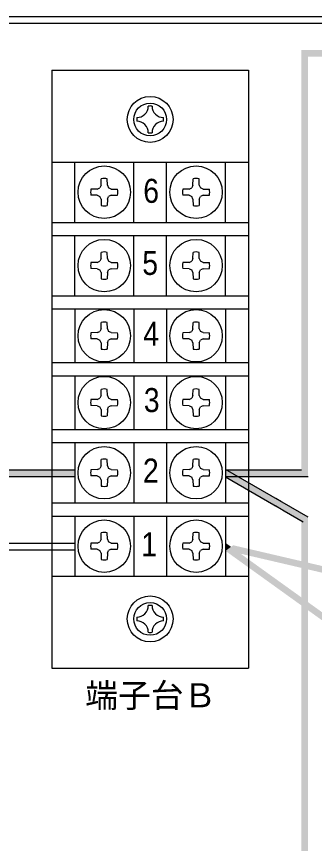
# Model space of a CAD drawing. Units: millimetres, scale not verified. Extents: x -1248 to 1240, y -219 to 343.
# Drawn here: x 631.9 to 677.3, y 13.1 to 139.3 of the extents above; entities that cross this region are included whole.
import ezdxf
from ezdxf.enums import TextEntityAlignment as Align

# ---------------------------------------------------------------- set-up
doc = ezdxf.new("R2010")
doc.units = ezdxf.units.MM
doc.header["$LTSCALE"] = 2
doc.layers.add('0-0', color=4, linetype='Continuous')
doc.styles.add('ＭＳ ゴシック', font='')
doc.styles.add('ＭＳ Ｐゴシック', font='')
doc.styles.get('ＭＳ ゴシック').set_extended_font_data('MS Gothic')
doc.styles.get('ＭＳ Ｐゴシック').set_extended_font_data('MS PGothic')

msp = doc.modelspace()

# ---------------------------------------------------------------- linework, layer by layer
at = {"layer": '0-0', "color": 7}
for p, q in [((607.238, 139.269), (767.238, 139.269)), ((607.238, 138.269), (767.238, 138.269)), ((637.255, 131.072), (667.255, 131.072)), ((640.755, 70.069), (614.307, 70.069)), ((640.755, 69.069), (614.575, 69.069))]:
    msp.add_line(p, q, dxfattribs=at)
at = {"layer": '0-0'}
for p, q in [((637.255, 117.072), (667.255, 117.072)), ((640.755, 107.872), (640.755, 117.072)), ((649.755, 107.872), (649.755, 117.072)), ((649.755, 107.872), (649.755, 117.072)), ((654.755, 107.872), (654.755, 117.072)), ((663.755, 107.872), (663.755, 117.072)), ((644.777, 113.543), (644.589, 113.137)), ((644.777, 113.543), (644.791, 114.496)), ((645.732, 113.543), (645.718, 114.496)), ((645.732, 113.543), (645.92, 113.137)), ((658.777, 113.543), (658.589, 113.137)), ((658.777, 113.543), (658.791, 114.496)), ((659.732, 113.543), (659.718, 114.496)), ((659.732, 113.543), (659.92, 113.137)), ((644.183, 112.949), (643.23, 112.935)), ((644.183, 112.949), (644.589, 113.137)), ((646.326, 112.949), (645.92, 113.137)), ((646.326, 112.949), (647.279, 112.935)), ((658.183, 112.949), (657.23, 112.935)), ((658.183, 112.949), (658.589, 113.137)), ((660.326, 112.949), (659.92, 113.137)), ((660.326, 112.949), (661.279, 112.935)), ((644.183, 111.994), (643.23, 112.008)), ((644.183, 111.994), (644.589, 111.806)), ((644.777, 111.4), (644.589, 111.806)), ((644.777, 111.4), (644.791, 110.447)), ((645.732, 111.4), (645.718, 110.447)), ((645.732, 111.4), (645.92, 111.806)), ((646.326, 111.994), (645.92, 111.806)), ((646.326, 111.994), (647.279, 112.008)), ((658.183, 111.994), (657.23, 112.008)), ((658.183, 111.994), (658.589, 111.806)), ((658.777, 111.4), (658.589, 111.806)), ((658.777, 111.4), (658.791, 110.447)), ((659.732, 111.4), (659.718, 110.447)), ((659.732, 111.4), (659.92, 111.806)), ((660.326, 111.994), (659.92, 111.806)), ((660.326, 111.994), (661.279, 112.008)), ((637.255, 107.872), (667.255, 107.872)), ((637.255, 105.872), (667.255, 105.872)), ((640.755, 96.672), (640.755, 105.872)), ((649.755, 97.172), (649.755, 105.872)), ((649.755, 96.672), (649.755, 105.372)), ((654.755, 96.672), (654.755, 105.872)), ((663.755, 96.672), (663.755, 105.872)), ((644.777, 102.343), (644.589, 101.937)), ((644.777, 102.343), (644.791, 103.296)), ((645.732, 102.343), (645.718, 103.296)), ((645.732, 102.343), (645.92, 101.937)), ((658.777, 102.343), (658.589, 101.937)), ((658.777, 102.343), (658.791, 103.296)), ((659.732, 102.343), (659.718, 103.296)), ((659.732, 102.343), (659.92, 101.937)), ((644.183, 101.749), (643.23, 101.735)), ((644.183, 101.749), (644.589, 101.937)), ((646.326, 101.749), (645.92, 101.937)), ((646.326, 101.749), (647.279, 101.735)), ((658.183, 101.749), (657.23, 101.735)), ((658.183, 101.749), (658.589, 101.937)), ((660.326, 101.749), (659.92, 101.937)), ((660.326, 101.749), (661.279, 101.735)), ((644.183, 100.794), (643.23, 100.808)), ((644.183, 100.794), (644.589, 100.606)), ((644.777, 100.2), (644.589, 100.606)), ((644.777, 100.2), (644.791, 99.247)), ((645.732, 100.2), (645.718, 99.247)), ((645.732, 100.2), (645.92, 100.606)), ((646.326, 100.794), (645.92, 100.606)), ((646.326, 100.794), (647.279, 100.808)), ((658.183, 100.794), (657.23, 100.808)), ((658.183, 100.794), (658.589, 100.606)), ((658.777, 100.2), (658.589, 100.606)), ((658.777, 100.2), (658.791, 99.247)), ((659.732, 100.2), (659.718, 99.247)), ((659.732, 100.2), (659.92, 100.606)), ((660.326, 100.794), (659.92, 100.606)), ((660.326, 100.794), (661.279, 100.808)), ((637.255, 96.672), (667.255, 96.672)), ((637.255, 94.672), (667.255, 94.672)), ((640.755, 94.672), (640.755, 86.472)), ((649.755, 94.672), (649.755, 86.472)), ((649.755, 94.672), (649.755, 86.472)), ((654.755, 94.672), (654.755, 86.472)), ((663.755, 94.672), (663.755, 86.472)), ((644.777, 91.643), (644.791, 92.596)), ((645.732, 91.643), (645.718, 92.596)), ((658.777, 91.643), (658.791, 92.596)), ((659.732, 91.643), (659.718, 92.596)), ((644.183, 91.049), (643.23, 91.035)), ((644.183, 91.049), (644.589, 91.237)), ((644.777, 91.643), (644.589, 91.237)), ((645.732, 91.643), (645.92, 91.237)), ((646.326, 91.049), (645.92, 91.237)), ((646.326, 91.049), (647.279, 91.035)), ((658.183, 91.049), (657.23, 91.035)), ((658.183, 91.049), (658.589, 91.237)), ((658.777, 91.643), (658.589, 91.237)), ((659.732, 91.643), (659.92, 91.237)), ((660.326, 91.049), (659.92, 91.237)), ((660.326, 91.049), (661.279, 91.035)), ((644.183, 90.094), (643.23, 90.108)), ((644.183, 90.094), (644.589, 89.906)), ((644.777, 89.5), (644.589, 89.906)), ((645.732, 89.5), (645.92, 89.906)), ((646.326, 90.094), (645.92, 89.906)), ((646.326, 90.094), (647.279, 90.108)), ((658.183, 90.094), (657.23, 90.108)), ((658.183, 90.094), (658.589, 89.906)), ((658.777, 89.5), (658.589, 89.906)), ((659.732, 89.5), (659.92, 89.906)), ((660.326, 90.094), (659.92, 89.906)), ((660.326, 90.094), (661.279, 90.108)), ((644.777, 89.5), (644.791, 88.547)), ((645.732, 89.5), (645.718, 88.547)), ((658.777, 89.5), (658.791, 88.547)), ((659.732, 89.5), (659.718, 88.547)), ((637.255, 86.472), (667.255, 86.472)), ((637.255, 84.472), (667.255, 84.472)), ((640.755, 84.472), (640.755, 76.272)), ((649.755, 84.472), (649.755, 76.272)), ((649.755, 84.472), (649.755, 76.272)), ((654.755, 84.472), (654.755, 76.272)), ((644.777, 81.443), (644.791, 82.396)), ((645.732, 81.443), (645.718, 82.396)), ((658.777, 81.443), (658.791, 82.396)), ((659.732, 81.443), (659.718, 82.396)), ((644.183, 80.849), (643.23, 80.835)), ((644.183, 80.849), (644.589, 81.037)), ((644.777, 81.443), (644.589, 81.037)), ((645.732, 81.443), (645.92, 81.037)), ((646.326, 80.849), (645.92, 81.037)), ((646.326, 80.849), (647.279, 80.835)), ((658.183, 80.849), (657.23, 80.835)), ((658.183, 80.849), (658.589, 81.037)), ((658.777, 81.443), (658.589, 81.037)), ((659.732, 81.443), (659.92, 81.037)), ((660.326, 80.849), (659.92, 81.037)), ((660.326, 80.849), (661.279, 80.835)), ((644.183, 79.894), (643.23, 79.908)), ((644.183, 79.894), (644.589, 79.706)), ((644.777, 79.3), (644.589, 79.706)), ((645.732, 79.3), (645.92, 79.706)), ((646.326, 79.894), (645.92, 79.706)), ((646.326, 79.894), (647.279, 79.908)), ((658.183, 79.894), (657.23, 79.908)), ((658.183, 79.894), (658.589, 79.706)), ((658.777, 79.3), (658.589, 79.706)), ((659.732, 79.3), (659.92, 79.706)), ((660.326, 79.894), (659.92, 79.706)), ((660.326, 79.894), (661.279, 79.908)), ((644.777, 79.3), (644.791, 78.347)), ((645.732, 79.3), (645.718, 78.347)), ((658.777, 79.3), (658.791, 78.347)), ((659.732, 79.3), (659.718, 78.347)), ((637.255, 76.272), (667.255, 76.272)), ((637.255, 74.272), (667.255, 74.272)), ((640.755, 74.272), (640.755, 65.072)), ((649.755, 74.272), (649.755, 65.572)), ((649.755, 73.772), (649.755, 65.072)), ((654.755, 74.272), (654.755, 65.072)), ((644.777, 70.743), (644.589, 70.337)), ((644.777, 70.743), (644.791, 71.696)), ((645.732, 70.743), (645.718, 71.696)), ((645.732, 70.743), (645.92, 70.337)), ((658.777, 70.743), (658.589, 70.337)), ((658.777, 70.743), (658.791, 71.696)), ((659.732, 70.743), (659.718, 71.696)), ((659.732, 70.743), (659.92, 70.337)), ((644.183, 70.149), (643.23, 70.135)), ((644.183, 70.149), (644.589, 70.337)), ((646.326, 70.149), (645.92, 70.337)), ((646.326, 70.149), (647.279, 70.135)), ((658.183, 70.149), (657.23, 70.135)), ((658.183, 70.149), (658.589, 70.337)), ((660.326, 70.149), (659.92, 70.337)), ((660.326, 70.149), (661.279, 70.135)), ((644.183, 69.194), (643.23, 69.208)), ((644.183, 69.194), (644.589, 69.006)), ((644.777, 68.6), (644.589, 69.006)), ((644.777, 68.6), (644.791, 67.647)), ((645.732, 68.6), (645.718, 67.647)), ((645.732, 68.6), (645.92, 69.006)), ((646.326, 69.194), (645.92, 69.006)), ((646.326, 69.194), (647.279, 69.208)), ((658.183, 69.194), (657.23, 69.208)), ((658.183, 69.194), (658.589, 69.006)), ((658.777, 68.6), (658.589, 69.006)), ((658.777, 68.6), (658.791, 67.647)), ((659.732, 68.6), (659.718, 67.647)), ((659.732, 68.6), (659.92, 69.006)), ((660.326, 69.194), (659.92, 69.006)), ((660.326, 69.194), (661.279, 69.208)), ((640.755, 63.072), (640.755, 53.872)), ((649.755, 63.072), (649.755, 53.872)), ((649.755, 63.072), (649.755, 53.872)), ((654.755, 63.072), (654.755, 53.872)), ((644.777, 59.543), (644.589, 59.137)), ((644.777, 59.543), (644.791, 60.496)), ((645.732, 59.543), (645.718, 60.496)), ((645.732, 59.543), (645.92, 59.137)), ((658.777, 59.543), (658.589, 59.137)), ((658.777, 59.543), (658.791, 60.496)), ((659.732, 59.543), (659.718, 60.496)), ((659.732, 59.543), (659.92, 59.137)), ((640.738, 58.869), (614.575, 58.869)), ((644.183, 58.949), (643.23, 58.935)), ((644.183, 58.949), (644.589, 59.137)), ((646.326, 58.949), (645.92, 59.137)), ((646.326, 58.949), (647.279, 58.935)), ((658.183, 58.949), (657.23, 58.935)), ((658.183, 58.949), (658.589, 59.137)), ((660.326, 58.949), (659.92, 59.137)), ((660.326, 58.949), (661.279, 58.935)), ((640.738, 57.869), (614.307, 57.869)), ((644.183, 57.994), (643.23, 58.008)), ((644.183, 57.994), (644.589, 57.806)), ((644.777, 57.4), (644.589, 57.806)), ((644.777, 57.4), (644.791, 56.447)), ((645.732, 57.4), (645.718, 56.447)), ((645.732, 57.4), (645.92, 57.806)), ((646.326, 57.994), (645.92, 57.806)), ((646.326, 57.994), (647.279, 58.008)), ((658.183, 57.994), (657.23, 58.008)), ((658.183, 57.994), (658.589, 57.806)), ((658.777, 57.4), (658.589, 57.806)), ((658.777, 57.4), (658.791, 56.447)), ((659.732, 57.4), (659.718, 56.447)), ((659.732, 57.4), (659.92, 57.806)), ((660.326, 57.994), (659.92, 57.806)), ((660.326, 57.994), (661.279, 58.008)), ((637.255, 53.872), (667.255, 53.872))]:
    msp.add_line(p, q, dxfattribs=at)
for centre, radius in [((652.255, 123.572), 3.5), ((652.255, 123.572), 2.5), ((652.255, 123.572), 2.5), ((652.255, 123.572), 2.5), ((652.255, 123.572), 2.5), ((645.255, 112.472), 4), ((659.255, 112.472), 4), ((645.255, 101.272), 4), ((659.255, 101.272), 4), ((645.255, 90.572), 4), ((659.255, 90.572), 4), ((645.255, 80.372), 4), ((645.255, 69.672), 4), ((659.255, 69.672), 4), ((645.255, 58.472), 4), ((652.255, 47.372), 3.5), ((652.255, 47.372), 2.5), ((652.255, 47.372), 2.5), ((652.255, 47.372), 2.5)]:
    msp.add_circle(centre, radius, dxfattribs=at)
for centre, radius, start, end in [((650.225, 125.601), 1.742, 269.9987, 0.00131), ((652.255, 123.572), 2.05, 90, 98.06197), ((652.255, 123.572), 2.05, 81.93805, 90), ((654.284, 125.601), 1.742, 179.9987, 270.00131), ((652.255, 123.572), 2.05, 171.93805, 180), ((652.255, 123.572), 2.05, 0, 8.06197), ((652.255, 123.572), 2.05, 180, 188.06197), ((650.225, 121.542), 1.742, 359.9987, 90.00131), ((654.284, 121.542), 1.742, 89.9987, 180.00131), ((652.255, 123.572), 2.05, 351.93805, 0), ((652.255, 123.572), 2.05, 261.93805, 270), ((652.255, 123.572), 2.05, 270.00002, 278.06197), ((645.255, 112.472), 2.077, 77.11887, 102.88112), ((659.255, 112.472), 2.077, 77.11888, 102.88113), ((645.255, 112.472), 2.077, 167.11887, 192.88112), ((645.255, 112.472), 2.077, 347.11887, 12.88112), ((659.255, 112.472), 2.077, 167.11888, 192.88113), ((659.255, 112.472), 2.077, 347.11888, 12.88113), ((645.255, 112.472), 2.077, 257.11887, 282.88112), ((659.255, 112.472), 2.077, 257.11888, 282.88113), ((645.255, 101.272), 2.077, 77.11887, 102.88112), ((659.255, 101.272), 2.077, 77.11888, 102.88113), ((645.255, 101.272), 2.077, 167.11887, 192.88112), ((645.255, 101.272), 2.077, 347.11887, 12.88112), ((659.255, 101.272), 2.077, 167.11888, 192.88113), ((659.255, 101.272), 2.077, 347.11888, 12.88113), ((645.255, 101.272), 2.077, 257.11887, 282.88112), ((659.255, 101.272), 2.077, 257.11888, 282.88113), ((645.255, 90.572), 2.077, 77.11888, 102.88113), ((659.255, 90.572), 2.077, 77.11887, 102.88112), ((645.255, 90.572), 2.077, 167.11888, 192.88113), ((645.255, 90.572), 2.077, 347.11888, 12.88113), ((659.255, 90.572), 2.077, 167.11887, 192.88112), ((659.255, 90.572), 2.077, 347.11887, 12.88112), ((645.255, 90.572), 2.077, 257.11888, 282.88113), ((659.255, 90.572), 2.077, 257.11887, 282.88112), ((645.255, 80.372), 2.077, 77.11888, 102.88113), ((659.255, 80.372), 2.077, 77.11887, 102.88112), ((645.255, 80.372), 2.077, 167.11888, 192.88113), ((645.255, 80.372), 2.077, 347.11888, 12.88113), ((659.255, 80.372), 2.077, 167.11887, 192.88112), ((659.255, 80.372), 2.077, 347.11887, 12.88112), ((645.255, 80.372), 2.077, 257.11888, 282.88113), ((659.255, 80.372), 2.077, 257.11887, 282.88112), ((645.255, 69.672), 2.077, 77.11888, 102.88113), ((659.255, 69.672), 2.077, 77.11887, 102.88112), ((645.255, 69.672), 2.077, 167.11888, 192.88113), ((645.255, 69.672), 2.077, 347.11888, 12.88113), ((659.255, 69.672), 2.077, 167.11887, 192.88112), ((659.255, 69.672), 2.077, 347.11887, 12.88112), ((645.255, 69.672), 2.077, 257.11888, 282.88113), ((659.255, 69.672), 2.077, 257.11887, 282.88112), ((645.255, 58.472), 2.077, 77.11888, 102.88113), ((659.255, 58.472), 2.077, 77.11887, 102.88112), ((645.255, 58.472), 2.077, 167.11888, 192.88113), ((645.255, 58.472), 2.077, 347.11888, 12.88113), ((659.255, 58.472), 2.077, 167.11887, 192.88112), ((659.255, 58.472), 2.077, 347.11887, 12.88112), ((645.255, 58.472), 2.077, 257.11888, 282.88113), ((659.255, 58.472), 2.077, 257.11887, 282.88112), ((650.225, 49.401), 1.742, 269.99869, 0.0013), ((652.255, 47.372), 2.05, 90, 98.06195), ((652.255, 47.372), 2.05, 81.93803, 89.99998), ((654.284, 49.401), 1.742, 179.99869, 270.0013), ((652.255, 47.372), 2.05, 171.93803, 180), ((652.255, 47.372), 2.05, 180, 188.06195), ((650.225, 45.342), 1.742, 359.99869, 90.0013), ((654.284, 45.342), 1.742, 89.99869, 180.0013), ((652.255, 47.372), 2.05, 0, 8.06195), ((652.255, 47.372), 2.05, 351.93803, 0), ((652.255, 47.372), 2.05, 261.93803, 270), ((652.255, 47.372), 2.05, 270, 278.06195)]:
    msp.add_arc(centre, radius, start, end, dxfattribs=at)
at = {"layer": '0-0', "color": 7}
for points in [[(680.973, 133.141), (680.973, 134.141), (675.332, 134.141)], [(675.332, 134.141), (676.332, 133.141), (680.973, 133.141)], [(675.332, 98.24), (676.332, 97.663), (675.332, 134.141), (676.332, 133.141)], [(675.332, 70.069), (676.332, 69.069), (675.332, 98.24), (676.332, 99.24)], [(614.307, 70.069), (640.755, 70.069), (614.575, 69.069)], [(640.755, 70.069), (640.755, 69.069), (614.575, 69.069)], [(675.332, -2.931), (676.332, -1.931), (676.332, 62.876)], [(676.332, 62.876), (675.332, 62.299), (675.332, -2.931)]]:
    msp.add_solid(points, dxfattribs=at)
at = {"layer": '0-0', "color": 1}
msp.add_solid([(663.738, 58.985), (663.738, 57.754), (705.738, 28.785), (705.738, 27.554)], dxfattribs=at)
at = {"layer": '0-0', "color": 94}
msp.add_solid([(663.755, 58.883), (663.755, 57.856), (705.738, 49.083), (705.738, 48.069)], dxfattribs=at)

# ---------------------------------------------------------------- texts
at = {"layer": '0-0', "style": 'ＭＳ Ｐゴシック', "width": 0.9}
for s, p in [('6', (651.206, 109.748)), ('5', (651.054, 98.75)), ('4', (651.206, 87.954)), ('3', (651.293, 77.827)), ('2', (651.156, 67.067)), ('1', (650.897, 55.811))]:
    msp.add_text(s, height=3.666, dxfattribs=at).set_placement(p, align=Align.BOTTOM_LEFT)
at = {"layer": '0-0', "style": 'ＭＳ ゴシック'}
msp.add_text('端子台Ｂ', height=3.666, dxfattribs=at).set_placement((642.347, 32.781), align=Align.BOTTOM_LEFT)

# ---------------------------------------------------------------- wipeouts: each hides what was drawn before it
at = {"color": 7}
msp.add_wipeout([(672.332, 80.769), (663.738, 80.769), (663.738, 79.769), (663.738, 79.769)], dxfattribs=at)

# ---------------------------------------------------------------- next in the draw order: wipeouts: each hides what was drawn before it
for points in [[(672.332, 80.769), (663.738, 79.769), (671.332, 79.769), (671.332, 79.769)], [(663.738, 58.985), (663.738, 57.754), (672.332, 63.933), (672.332, 63.933)]]:
    msp.add_wipeout(points, dxfattribs=at)

# ---------------------------------------------------------------- next in the draw order: linework, layer by layer
at = {"layer": '0-0'}
msp.add_line((663.755, 84.472), (663.755, 76.272), dxfattribs=at)
msp.add_circle((659.255, 80.372), 4, dxfattribs=at)

# ---------------------------------------------------------------- next in the draw order: wipeouts: each hides what was drawn before it
at = {"color": 7}
msp.add_wipeout([(671.332, 64.446), (663.738, 58.985), (672.332, 63.933), (672.332, 63.933)], dxfattribs=at)

# ---------------------------------------------------------------- next in the draw order: linework, layer by layer
at = {"layer": '0-0', "color": 7}
msp.add_line((667.255, 131.072), (667.255, 39.872), dxfattribs=at)
at = {"layer": '0-0'}
for p, q in [((663.755, 74.272), (663.755, 65.072)), ((637.255, 65.072), (667.255, 65.072)), ((637.255, 63.072), (667.255, 63.072)), ((663.755, 63.072), (663.755, 53.872))]:
    msp.add_line(p, q, dxfattribs=at)
at = {"layer": '0-0', "color": 7}
msp.add_lwpolyline([(637.255, 131.072), (637.255, 39.872), (667.255, 39.872)], dxfattribs=at)
at = {"layer": '0-0'}
msp.add_circle((659.255, 58.472), 4, dxfattribs=at)
at = {"layer": '0-0', "color": 1}
msp.add_solid([(664.594, 58.369), (663.755, 58.973), (663.755, 57.766)], dxfattribs=at)

# ---------------------------------------------------------------- next in the draw order: wipeouts: each hides what was drawn before it
at = {"color": 7}
msp.add_wipeout([(671.332, 64.446), (672.332, 63.933), (672.332, 80.769), (672.332, 80.769)], dxfattribs=at)

# ---------------------------------------------------------------- next in the draw order: linework, layer by layer
at = {"layer": '0-0', "color": 7}
for p, q in [((676.332, 62.876), (663.755, 70.147)), ((675.332, 70.069), (663.755, 70.069)), ((676.332, 69.069), (663.755, 69.069)), ((675.582, 62.154), (663.755, 68.992))]:
    msp.add_line(p, q, dxfattribs=at)
for points in [[(663.755, 70.147), (663.755, 68.992), (676.332, 62.876), (675.332, 62.299)], [(675.332, 70.069), (663.755, 70.069), (676.332, 69.069), (663.755, 69.069)]]:
    msp.add_solid(points, dxfattribs=at)

doc.saveas('drawing.dxf')
